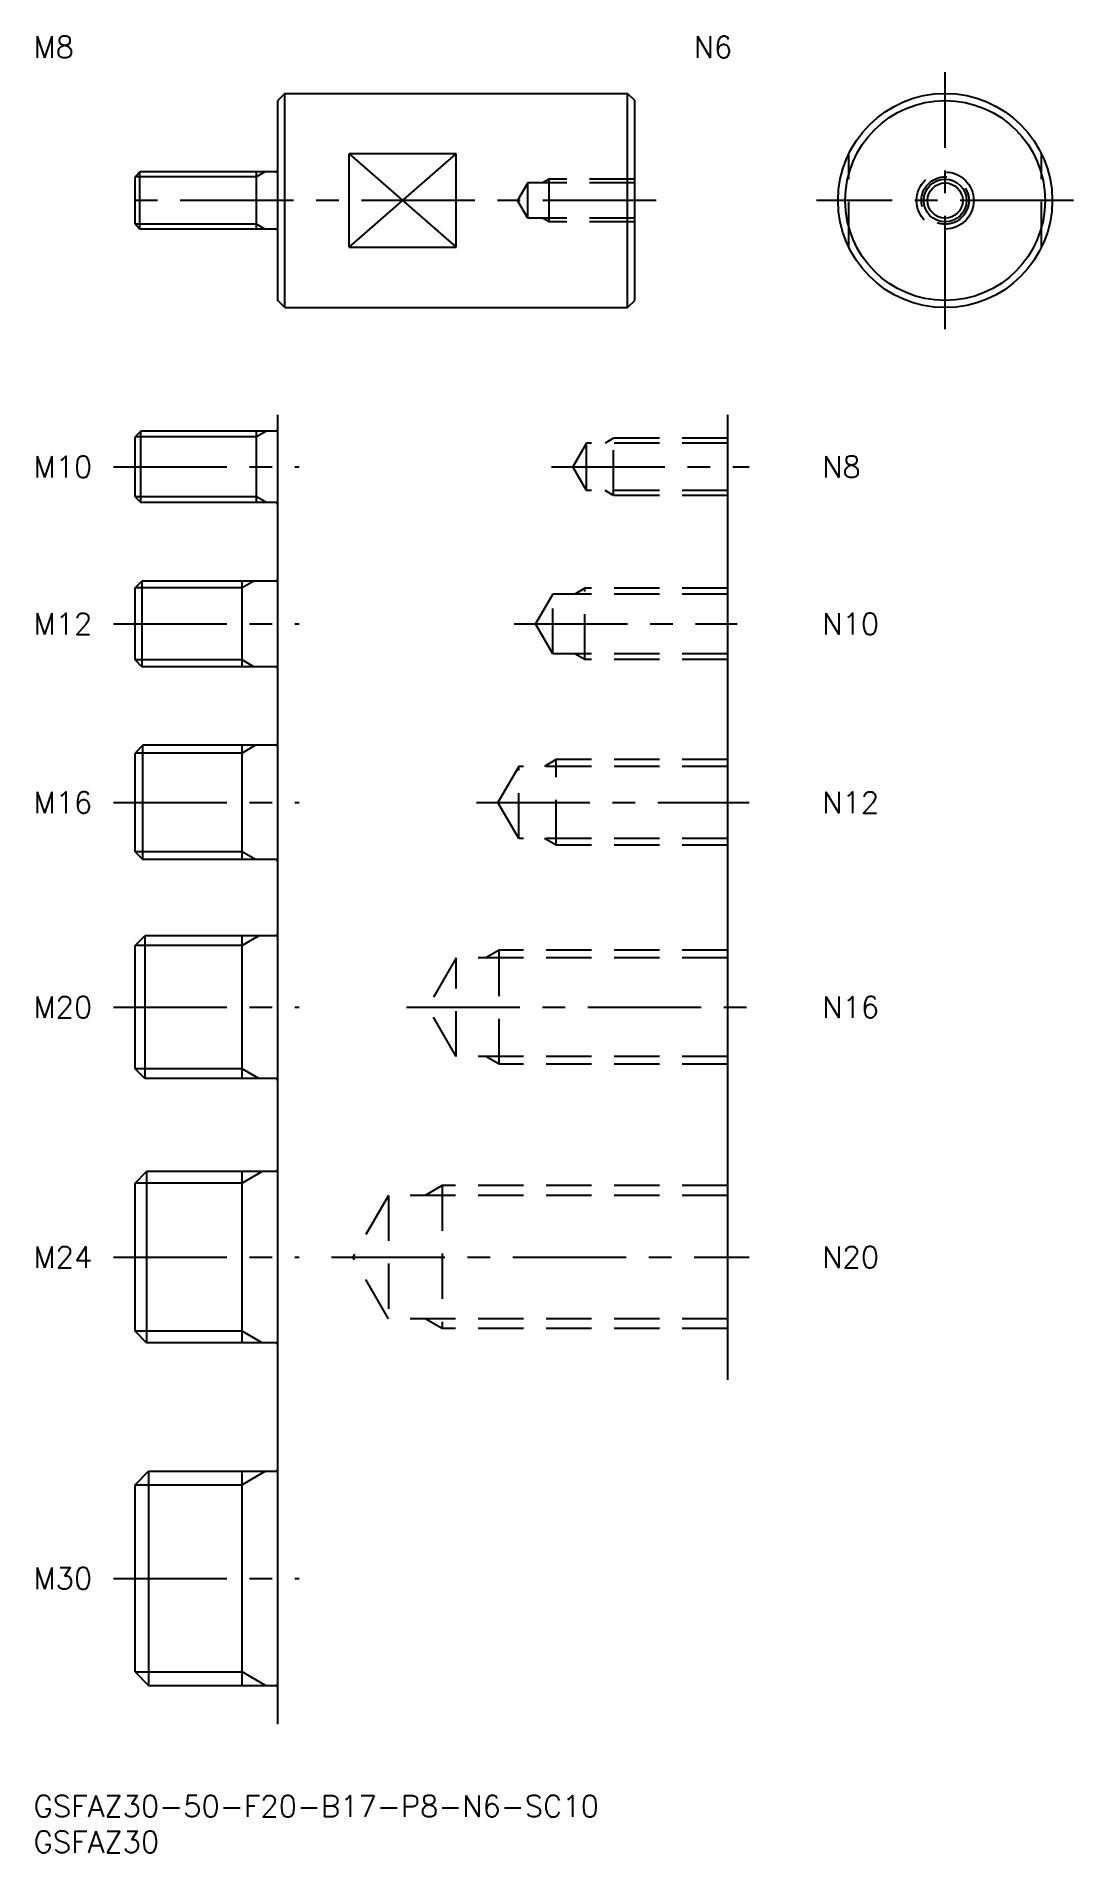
# Model space of a CAD drawing. Extents: x 0 to 146, y -8 to 246.
import ezdxf

# ---------------------------------------------------------------- set-up
doc = ezdxf.new("R2010")
doc.units = 0
doc.header["$LTSCALE"] = 0.5
doc.linetypes.add('CENTER', pattern=[50.8, 31.75, -6.35, 6.35, -6.35])
doc.linetypes.add('DASHED', pattern=[19.05, 12.7, -6.35])
for name, color, linetype in [('MSM_CENTER', 1, 'CENTER'), ('MSM_CONTINUOUS', 7, 'CONTINUOUS'), ('MSM_DASHED', 4, 'DASHED'), ('MSM_NARROW', 5, 'CONTINUOUS'), ('MSM_PART_NUMBER', 7, 'CONTINUOUS')]:
    doc.layers.add(name, color=color, linetype=linetype)
doc.styles.get("Standard").update_dxf_attribs({"font": 'txt.shx', "height": 1.5, "bigfont": 'bigfont.shx'})

# ---------------------------------------------------------------- blocks, each defined once
blk = doc.blocks.new('*U47')
at = {"layer": 'MSM_PART_NUMBER'}
blk.add_text('GSFAZ30-50-F20-B17-P8-N6-SC10', height=3, dxfattribs=at).set_placement((0, -3))
blk = doc.blocks.new('*U48')
at = {"layer": 'MSM_PART_NUMBER'}
blk.add_text('GSFAZ30', height=3, dxfattribs=at).set_placement((0, -8))

msp = doc.modelspace()

# ---------------------------------------------------------------- linework, layer by layer
at = {"layer": 'MSM_CENTER'}
for p, q in [((127.68, 205.39), (127.68, 241.39)), ((87.21, 223.39), (11.21, 223.39)), ((145.68, 223.39), (109.68, 223.39)), ((11.21, 186.09), (37.21, 186.09)), ((72.54, 186.09), (100.21, 186.09)), ((11.21, 164.09), (37.21, 164.09)), ((67.3, 164.09), (98.55, 164.09)), ((11.21, 139.09), (37.21, 139.09)), ((62.05, 139.09), (100.21, 139.09)), ((11.21, 110.42), (37.21, 110.42)), ((52.22, 110.42), (100.21, 110.42)), ((11.21, 75.42), (37.21, 75.42)), ((41.72, 75.42), (100.21, 75.42)), ((11.21, 30.42), (37.21, 30.42))]:
    msp.add_line(p, q, dxfattribs=at)
at = {"layer": 'MSM_CONTINUOUS'}
for p, q in [((35.21, 238.39), (34.21, 237.39)), ((34.21, 209.39), (34.21, 237.39)), ((35.21, 208.39), (35.21, 238.39)), ((35.21, 238.39), (83.21, 238.39)), ((83.21, 208.39), (83.21, 238.39)), ((83.21, 238.39), (84.21, 237.39)), ((84.21, 209.39), (84.21, 237.39)), ((44.21, 216.85), (44.21, 229.93)), ((59.21, 229.93), (44.21, 229.93)), ((59.21, 216.85), (59.21, 229.93)), ((14.89, 227.39), (14.21, 226.71)), ((14.21, 220.06), (14.21, 226.71)), ((33.91, 227.39), (14.89, 227.39)), ((14.89, 219.39), (14.89, 227.39)), ((31.21, 219.39), (31.21, 227.39)), ((14.21, 220.06), (14.89, 219.39)), ((33.91, 219.39), (14.89, 219.39)), ((44.21, 216.85), (59.21, 216.85)), ((35.21, 208.39), (34.21, 209.39)), ((83.21, 208.39), (84.21, 209.39)), ((35.21, 208.39), (83.21, 208.39)), ((34.21, 10), (34.21, 193.39)), ((97.21, 193.39), (97.21, 58.23)), ((15.03, 191.09), (14.21, 190.28)), ((33.91, 191.09), (15.03, 191.09)), ((15.03, 181.09), (15.03, 191.09)), ((31.21, 181.09), (31.21, 191.09)), ((14.21, 181.9), (14.21, 190.28)), ((14.21, 181.9), (15.03, 181.09)), ((33.91, 181.09), (15.03, 181.09)), ((14.21, 169.14), (15.16, 170.09)), ((14.21, 159.04), (14.21, 169.14)), ((33.91, 170.09), (15.16, 170.09)), ((15.16, 170.09), (15.16, 158.09)), ((29.21, 158.09), (29.21, 170.09)), ((15.16, 158.09), (14.21, 159.04)), ((33.91, 158.09), (15.16, 158.09)), ((15.3, 147.09), (14.21, 146.01)), ((14.21, 132.17), (14.21, 146.01)), ((33.91, 147.09), (15.3, 147.09)), ((15.3, 131.09), (15.3, 147.09)), ((29.21, 131.09), (29.21, 147.09)), ((14.21, 132.17), (15.3, 131.09)), ((33.91, 131.09), (15.3, 131.09)), ((14.21, 119.06), (15.57, 120.42)), ((33.91, 120.42), (15.57, 120.42)), ((15.57, 120.42), (15.57, 100.42)), ((29.21, 100.42), (29.21, 120.42)), ((14.21, 101.77), (14.21, 119.06)), ((15.57, 100.42), (14.21, 101.77)), ((33.91, 100.42), (15.57, 100.42)), ((14.21, 85.79), (15.84, 87.42)), ((33.91, 87.42), (15.84, 87.42)), ((15.84, 87.42), (15.84, 63.42)), ((29.21, 63.42), (29.21, 87.42)), ((14.21, 65.04), (14.21, 85.79)), ((15.84, 63.42), (14.21, 65.04)), ((33.91, 63.42), (15.84, 63.42)), ((14.21, 43.52), (16.11, 45.42)), ((14.21, 17.31), (14.21, 43.52)), ((16.11, 45.42), (33.91, 45.42)), ((16.11, 45.42), (16.11, 15.42)), ((29.21, 15.42), (29.21, 45.42)), ((14.21, 17.31), (16.11, 15.42)), ((16.11, 15.42), (33.91, 15.42))]:
    msp.add_line(p, q, dxfattribs=at)
for radius in [15, 14, 2.46]:
    msp.add_circle((127.68, 223.39), radius, dxfattribs=at)
for centre, start, end in [((33.91, 227.69), 270, 0), ((33.91, 219.09), 0, 90), ((33.91, 191.39), 270, 0), ((33.91, 180.79), 0, 90), ((33.91, 170.39), 270, 0), ((33.91, 157.79), 0, 90), ((33.91, 147.39), 270, 0), ((33.91, 130.79), 0, 90), ((33.91, 120.72), 270, 0), ((33.91, 100.12), 0, 90), ((33.91, 87.72), 270, 0), ((33.91, 63.12), 0, 90), ((33.91, 45.72), 270, 0), ((33.91, 15.12), 0, 90)]:
    msp.add_arc(centre, 0.3, start, end, dxfattribs=at)
at = {"layer": 'MSM_DASHED'}
for p, q in [((114.18, 216.85), (114.18, 229.93)), ((141.18, 216.85), (141.18, 229.93)), ((69.21, 225.85), (67.79, 223.39)), ((84.21, 225.85), (69.21, 225.85)), ((69.21, 220.93), (69.21, 225.85)), ((72.21, 226.39), (71.28, 225.85)), ((84.21, 226.39), (72.21, 226.39)), ((72.21, 220.39), (72.21, 226.39)), ((69.21, 220.93), (67.79, 223.39)), ((84.21, 220.93), (69.21, 220.93)), ((72.21, 220.39), (71.28, 220.93)), ((84.21, 220.39), (72.21, 220.39)), ((77.46, 189.41), (75.54, 186.09)), ((77.46, 182.76), (77.46, 189.41)), ((97.21, 189.41), (77.46, 189.41)), ((81.21, 190.09), (80.04, 189.41)), ((81.21, 182.09), (81.21, 190.09)), ((97.21, 190.09), (81.21, 190.09)), ((77.46, 182.76), (75.54, 186.09)), ((97.21, 182.76), (77.46, 182.76)), ((81.21, 182.09), (80.04, 182.76)), ((97.21, 182.09), (81.21, 182.09)), ((72.71, 168.28), (70.3, 164.09)), ((72.71, 159.9), (72.71, 168.28)), ((97.21, 168.28), (72.71, 168.28)), ((77.21, 169.09), (75.81, 168.28)), ((77.21, 159.09), (77.21, 169.09)), ((97.21, 169.09), (77.21, 169.09)), ((72.71, 159.9), (70.3, 164.09)), ((97.21, 159.9), (72.71, 159.9)), ((77.21, 159.09), (75.81, 159.9)), ((97.21, 159.09), (77.21, 159.09)), ((73.21, 145.09), (71.57, 144.14)), ((73.21, 133.09), (73.21, 145.09)), ((97.21, 145.09), (73.21, 145.09)), ((67.96, 144.14), (65.05, 139.09)), ((67.96, 134.04), (67.96, 144.14)), ((97.21, 144.14), (67.96, 144.14)), ((67.96, 134.04), (65.05, 139.09)), ((97.21, 134.04), (67.96, 134.04)), ((73.21, 133.09), (71.57, 134.04)), ((97.21, 133.09), (73.21, 133.09)), ((59.21, 117.33), (55.22, 110.42)), ((59.21, 103.5), (59.21, 117.33)), ((97.21, 117.33), (59.21, 117.33)), ((65.21, 118.42), (63.34, 117.33)), ((65.21, 102.42), (65.21, 118.42)), ((97.21, 118.42), (65.21, 118.42)), ((59.21, 103.5), (55.22, 110.42)), ((97.21, 103.5), (59.21, 103.5)), ((65.21, 102.42), (63.34, 103.5)), ((97.21, 102.42), (65.21, 102.42)), ((49.71, 84.06), (44.72, 75.42)), ((49.71, 84.06), (49.71, 66.77)), ((97.21, 84.06), (49.71, 84.06)), ((57.21, 85.42), (54.87, 84.06)), ((57.21, 85.42), (57.21, 65.42)), ((97.21, 85.42), (57.21, 85.42)), ((49.71, 66.77), (44.72, 75.42)), ((97.21, 66.77), (49.71, 66.77)), ((57.21, 65.42), (54.87, 66.77)), ((97.21, 65.42), (57.21, 65.42))]:
    msp.add_line(p, q, dxfattribs=at)
for radius in [4, 3.32]:
    msp.add_circle((127.68, 223.39), radius, dxfattribs=at)
at = {"layer": 'MSM_NARROW'}
for p, q in [((44.21, 229.93), (59.21, 216.85)), ((44.21, 216.85), (59.21, 229.93)), ((31.21, 226.71), (14.21, 226.71)), ((32.39, 227.39), (31.21, 226.71)), ((31.21, 220.06), (14.21, 220.06)), ((32.39, 219.39), (31.21, 220.06)), ((32.62, 191.09), (31.21, 190.28)), ((31.21, 190.28), (14.21, 190.28)), ((31.21, 181.9), (14.21, 181.9)), ((32.62, 181.09), (31.21, 181.9)), ((29.21, 169.14), (14.21, 169.14)), ((30.85, 170.09), (29.21, 169.14)), ((29.21, 159.04), (14.21, 159.04)), ((30.85, 158.09), (29.21, 159.04)), ((29.21, 146.01), (14.21, 146.01)), ((31.09, 147.09), (29.21, 146.01)), ((29.21, 132.17), (14.21, 132.17)), ((31.09, 131.09), (29.21, 132.17)), ((31.56, 120.42), (29.21, 119.06)), ((29.21, 119.06), (14.21, 119.06)), ((29.21, 101.77), (14.21, 101.77)), ((31.56, 100.42), (29.21, 101.77)), ((32.03, 87.42), (29.21, 85.79)), ((29.21, 85.79), (14.21, 85.79)), ((29.21, 65.04), (14.21, 65.04)), ((32.03, 63.42), (29.21, 65.04)), ((14.21, 43.52), (29.21, 43.52)), ((32.49, 45.42), (29.21, 43.52)), ((14.21, 17.31), (29.21, 17.31)), ((32.49, 15.42), (29.21, 17.31))]:
    msp.add_line(p, q, dxfattribs=at)
msp.add_circle((127.68, 223.39), 3, dxfattribs=at)

# ---------------------------------------------------------------- block references
at = {"layer": 'MSM_CONTINUOUS'}
for name in ['*U47', '*U48']:
    msp.add_blockref(name, (0, 0), dxfattribs=at)

# ---------------------------------------------------------------- texts
at = {"layer": 'MSM_PART_NUMBER'}
for s, p in [('M8', (0, 243.39)), ('N6', (92.47, 243.39)), ('M10', (0, 184.59)), ('N8', (110.46, 184.59)), ('M12', (0, 162.59)), ('N10', (110.46, 162.59)), ('M16', (0, 137.59)), ('N12', (110.46, 137.59)), ('M20', (0, 108.92)), ('N16', (110.46, 108.92)), ('M24', (0, 73.92)), ('N20', (110.46, 73.92)), ('M30', (0, 28.92))]:
    msp.add_text(s, height=3, dxfattribs=at).set_placement(p)

doc.saveas('drawing.dxf')
